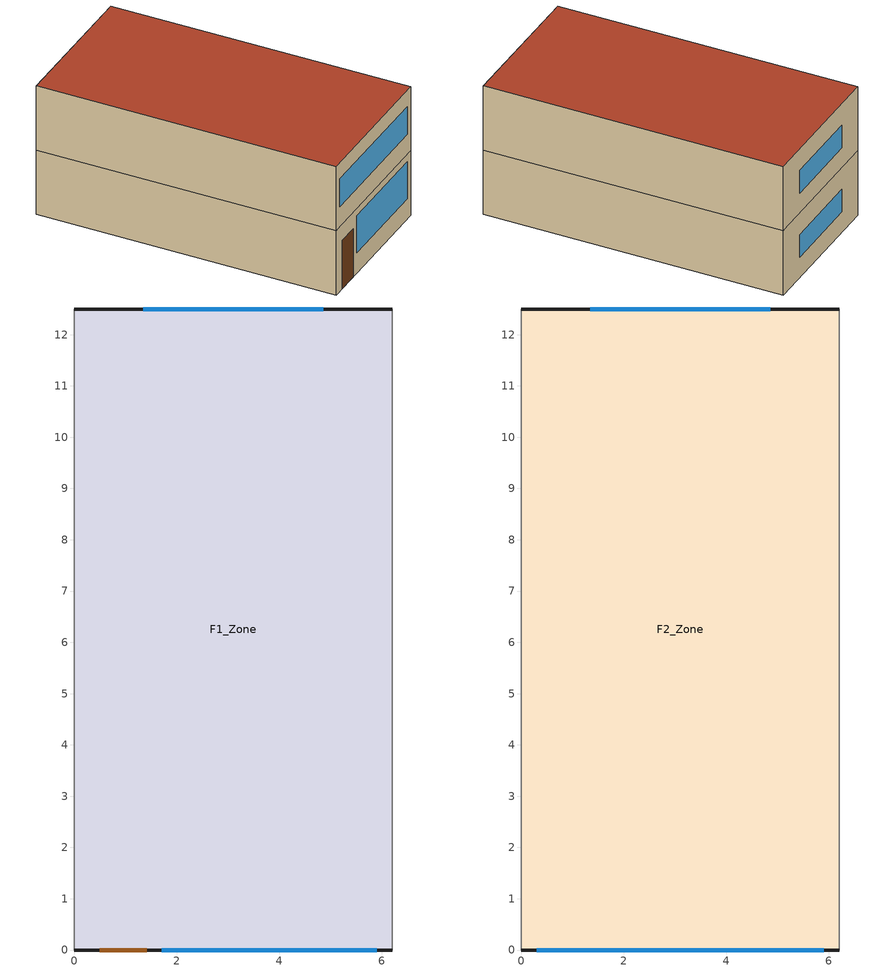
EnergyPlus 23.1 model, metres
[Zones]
F1_Zone
 floor ground (Slab): 0,12.5 6.2,12.5 6.2,0 0,0 z0
 wall outside (Exterior Wall): 0,0 6.2,0 / 6.2,12.5 0,12.5 z0:2.83
 wall adiabatic (Exterior Wall): 6.2,0 6.2,12.5 / 0,12.5 0,0 z0:2.83
 window (Window): 1.71,0 5.9,0 z0.9:2.53; 4.85,12.5 1.35,12.5 z0.9:1.9
 door (Exterior Door): 0.5,0 1.41,0 z0:2.13
F2_Zone
 floor to F1_Zone (Interior Floor): 0,12.5 6.2,12.5 6.2,0 0,0 z2.83
 wall outside (Exterior Wall): 0,0 6.2,0 / 6.2,12.5 0,12.5 z2.83:5.66
 wall adiabatic (Exterior Wall): 6.2,0 6.2,12.5 / 0,12.5 0,0 z2.83:5.66
 window (Window): 0.3,0 5.9,0 z3.73:4.95; 4.85,12.5 1.35,12.5 z3.73:4.73
 roof outside (Roof): 0,0 6.2,0 6.2,12.5 0,12.5 z5.66
[Building]
V22-rowhouse-baltimore: 0, Suburbs, 0.04, 0.4, FullExterior, 25, 6
[Site:Location]
Baltimore MD: 39.17, -76.68, -5, 45
[Site:GroundTemperature:BuildingSurface]
10, 10.1, 13, 15.6, 18.2, 20.5, 21.7, 21.1, 19.2, 15.3, 13.5, 10
[SizingPeriod:DesignDay]
Baltimore Blt Washngtn IntL Ann Htg 99.6% Condns DB: 1, 21, WinterDesignDay, -10.6, 0, DefaultMultipliers, , Wetbulb, -10.6, , , , , 100786, 3.9, 290, No, No, No, ASHRAEClearSky, , , , , 0
Baltimore Blt Washngtn IntL Ann Clg .4% Condns DB=>MWB: 7, 21, SummerDesignDay, 34.4, 10.4, DefaultMultipliers, , Wetbulb, 23.9, , , , , 100786, 4.6, 280, No, No, No, ASHRAETau, , , 0.552, 1.769
[Material]
Batt insulation 140mm: MediumRough, 0.14, 0.045, 12, 960, 0.9, 0.6, 0.6
Face brick 100mm: MediumRough, 0.1, 0.89, 1920, 790, 0.9, 0.6, 0.6
Carpet pad 12mm: MediumRough, 0.0127, 0.06, 288, 1380, 0.9, 0.6, 0.6
Cast concrete 200mm: MediumRough, 0.2, 1.73, 2243, 837, 0.9, 0.6, 0.6
Gypsum board 13mm: MediumRough, 0.0127, 0.16, 800, 1090, 0.9, 0.6, 0.6
Mineral wool 100mm: MediumRough, 0.1, 0.036, 64, 840, 0.9, 0.6, 0.6
Plywood 16mm: MediumRough, 0.0159, 0.12, 544, 1210, 0.9, 0.6, 0.6
Roof membrane 10mm: MediumRough, 0.0095, 0.16, 1121, 1460, 0.9, 0.6, 0.6
Door panel: MediumSmooth, 0.045, 0.15, 600, 1630, 0.9, 0.6, 0.6
[Construction]
Exterior Wall: Face brick 100mm, Mineral wool 100mm, Gypsum board 13mm
Roof: Roof membrane 10mm, Plywood 16mm, Batt insulation 140mm, Gypsum board 13mm
Slab: Cast concrete 200mm, Carpet pad 12mm
Interior Floor: Cast concrete 200mm
Window: Glazing
Exterior Door: Door panel
[WindowMaterial:SimpleGlazingSystem]
Glazing: 3.22, 0.34, 0.51
[Zone]
F1_Zone; F2_Zone: 0, 0, 0, 0, 1, 1, autocalculate, autocalculate, autocalculate, , , Yes
[People]
F1_Zone People: F1_Zone, Occupancy Schedule, People, 1, , , 0.3, autocalculate, Activity Schedule
F2_Zone People: F2_Zone, Occupancy Schedule, People, 1, , , 0.3, autocalculate, Activity Schedule
[Lights]
F1_Zone Lights: F1_Zone, Lighting Schedule, Watts/Area, , 3.54, , 0, 0.42, 0.18
F2_Zone Lights: F2_Zone, Lighting Schedule, Watts/Area, , 3.54, , 0, 0.42, 0.18
[ElectricEquipment]
F1_Zone Equipment: F1_Zone, Equipment Schedule, Watts/Area, , 3.49, , 0, 0.5, 0
F2_Zone Equipment: F2_Zone, Equipment Schedule, Watts/Area, , 3.49, , 0, 0.5, 0
[ZoneInfiltration:DesignFlowRate]
F1_Zone Infiltration: F1_Zone, Always On, AirChanges/Hour, , , , 0.22, 1, 0, 0, 0
F2_Zone Infiltration: F2_Zone, Always On, AirChanges/Hour, , , , 0.22, 1, 0, 0, 0
[HVACTemplate:Thermostat]
Thermostat: Heating Setpoint, , Cooling Setpoint
[HVACTemplate:Zone:Unitary]
F1_Zone: F1_Zone PSZ-HP, Thermostat, autosize, , , Flow/Person, 0.00236
F2_Zone: F2_Zone PSZ-HP, Thermostat, autosize, , , Flow/Person, 0.00236
[HVACTemplate:System:UnitaryHeatPump:AirToAir]
F1_Zone PSZ-HP: , F1_Zone, autosize, autosize, , , BlowThrough, 0.6, 500, 0.9, , SingleSpeedDX, , 12.8, autosize, autosize, 3.45, SingleSpeedDXHeatPump, , 45, autosize, 3.28, -8, , , , , Electric, , autosize, , , , autosize, autosize, , NoEconomizer
F2_Zone PSZ-HP: , F2_Zone, autosize, autosize, , , BlowThrough, 0.6, 500, 0.9, , SingleSpeedDX, , 12.8, autosize, autosize, 3.45, SingleSpeedDXHeatPump, , 45, autosize, 3.28, -8, , , , , Electric, , autosize, , , , autosize, autosize, , NoEconomizer
[Schedule:Compact]
Occupancy Schedule: Fraction, Through: 12/31, For: Weekdays SummerDesignDay WinterDesignDay, Until: 07:00, 1, Until: 08:00, 0.5, Until: 09:00, 0.3, Until: 17:00, 0.2, Until: 18:00, 0.6, Until: 19:00, 0.8, Until: 22:00, 0.9, Until: 24:00, 1, For: Saturday, Until: 08:00, 1, Until: 22:00, 0.8, Until: 24:00, 1, For: Sunday Holidays AllOtherDays, Until: 08:00, 1, Until: 22:00, 0.8, Until: 24:00, 1
Lighting Schedule: Fraction, Through: 12/31, For: Weekdays SummerDesignDay WinterDesignDay, Until: 06:00, 0.05, Until: 07:00, 0.3, Until: 08:00, 0.4, Until: 09:00, 0.2, Until: 17:00, 0.1, Until: 18:00, 0.4, Until: 19:00, 0.6, Until: 21:00, 0.8, Until: 22:00, 0.6, Until: 23:00, 0.3, Until: 24:00, 0.1, For: Saturday, Until: 07:00, 0.05, Until: 09:00, 0.3, Until: 17:00, 0.2, Until: 18:00, 0.5, Until: 19:00, 0.7, Until: 21:00, 0.8, Until: 22:00, 0.6, Until: 23:00, 0.3, Until: 24:00, 0.1, For: Sunday Holidays AllOtherDays, Until: 07:00, 0.05, Until: 09:00, 0.3, Until: 17:00, 0.2, Until: 18:00, 0.5, Until: 19:00, 0.7, Until: 21:00, 0.8, Until: 22:00, 0.6, Until: 23:00, 0.3, Until: 24:00, 0.1
Equipment Schedule: Fraction, Through: 12/31, For: Weekdays SummerDesignDay WinterDesignDay, Until: 06:00, 0.3, Until: 07:00, 0.5, Until: 08:00, 0.6, Until: 09:00, 0.4, Until: 17:00, 0.3, Until: 18:00, 0.6, Until: 20:00, 0.8, Until: 21:00, 0.7, Until: 22:00, 0.6, Until: 23:00, 0.5, Until: 24:00, 0.4, For: Saturday, Until: 07:00, 0.3, Until: 22:00, 0.6, Until: 23:00, 0.5, Until: 24:00, 0.4, For: Sunday Holidays AllOtherDays, Until: 07:00, 0.3, Until: 22:00, 0.6, Until: 23:00, 0.5, Until: 24:00, 0.4
Activity Schedule: Any Number, Through: 12/31, For: AllDays, Until: 24:00, 120
Always On: Fraction, Through: 12/31, For: AllDays, Until: 24:00, 1
Heating Setpoint: Temperature, Through: 12/31, For: AllDays, Until: 24:00, 20.6
Cooling Setpoint: Temperature, Through: 12/31, For: AllDays, Until: 24:00, 25.3
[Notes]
source: assumed (half the monthly mean air temperature plus 9 C)
